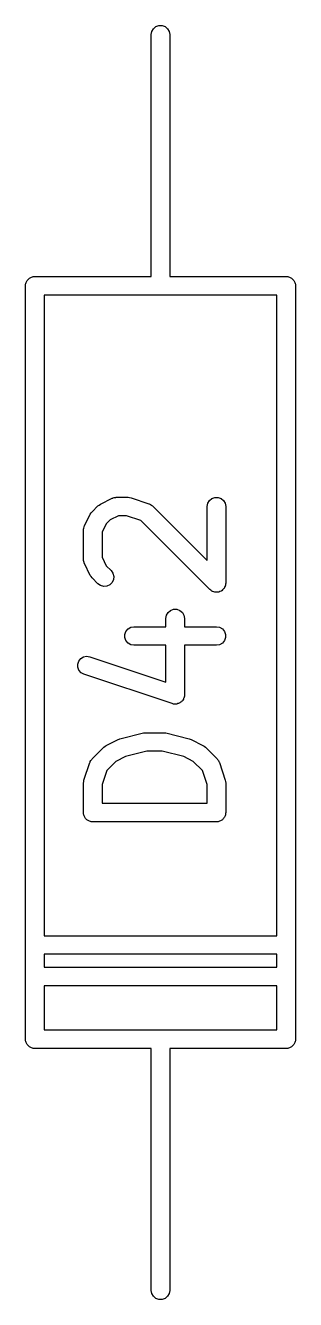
# Model space of a CAD drawing. Extents: x 30 to 168, y -145 to -27.
# Drawn here: x 71.91 to 74.09, y -120.15 to -109.85 of the extents above; entities that cross this region are included whole.
import ezdxf

# ---------------------------------------------------------------- set-up
doc = ezdxf.new("R2010")
doc.units = 0
doc.header["$MEASUREMENT"] = 0
doc.layers.add('BLACK', color=7, linetype='CONTINUOUS')

msp = doc.modelspace()

# ---------------------------------------------------------------- linework, layer by layer
at = {"layer": 'Black'}
for p, q in [((72.9295, -109.894), (72.9425, -109.872)), ((72.9425, -109.872), (72.9625, -109.855)), ((72.9625, -109.855), (72.987, -109.846)), ((72.987, -109.846), (73.013, -109.846)), ((73.013, -109.846), (73.0375, -109.855)), ((73.0375, -109.855), (73.0575, -109.872)), ((73.0575, -109.872), (73.0705, -109.894)), ((72.925, -109.92), (72.9295, -109.894)), ((72.925, -111.19), (72.925, -109.92)), ((73.0705, -109.894), (73.075, -109.92)), ((73.075, -109.92), (73.075, -111.19)), ((72.925, -111.877), (72.925, -111.19)), ((73.075, -111.19), (73.075, -111.877)), ((71.9101, -111.939), (71.9124, -111.933)), ((71.9101, -111.946), (71.9101, -111.939)), ((71.9124, -111.933), (71.9135, -111.926)), ((71.9135, -111.926), (71.9168, -111.921)), ((71.9168, -111.921), (71.919, -111.914)), ((71.919, -111.914), (71.9233, -111.909)), ((71.9233, -111.909), (71.9265, -111.904)), ((71.9265, -111.904), (71.9316, -111.9)), ((71.9316, -111.9), (71.9358, -111.895)), ((71.9358, -111.895), (71.9415, -111.891)), ((71.9415, -111.891), (71.9465, -111.887)), ((71.9465, -111.887), (71.9527, -111.885)), ((71.9527, -111.885), (71.9583, -111.882)), ((71.9583, -111.882), (71.9648, -111.88)), ((71.9648, -111.88), (71.971, -111.878)), ((71.971, -111.878), (71.9775, -111.878)), ((71.9775, -111.878), (71.984, -111.877)), ((71.984, -111.877), (72.925, -111.877)), ((73.075, -111.877), (74.016, -111.877)), ((74.016, -111.877), (74.0225, -111.878)), ((74.0225, -111.878), (74.029, -111.878)), ((74.029, -111.878), (74.0352, -111.88)), ((74.0352, -111.88), (74.0417, -111.882)), ((74.0417, -111.882), (74.0473, -111.885)), ((74.0473, -111.885), (74.0535, -111.887)), ((74.0535, -111.887), (74.0585, -111.891)), ((74.0585, -111.891), (74.0642, -111.895)), ((74.0642, -111.895), (74.0684, -111.9)), ((74.0684, -111.9), (74.0735, -111.904)), ((74.0735, -111.904), (74.0767, -111.909)), ((74.0767, -111.909), (74.081, -111.914)), ((74.081, -111.914), (74.0832, -111.921)), ((74.0832, -111.921), (74.0865, -111.926)), ((74.0865, -111.926), (74.0876, -111.933)), ((74.0876, -111.933), (74.0899, -111.939)), ((74.0899, -111.939), (74.0899, -111.946)), ((71.909, -111.952), (71.9101, -111.946)), ((71.909, -118.048), (71.909, -111.952)), ((73, -112.027), (72.059, -112.027)), ((72.059, -112.027), (72.059, -117.211)), ((73.941, -112.027), (73, -112.027)), ((73.941, -117.211), (73.941, -112.027)), ((74.0899, -111.946), (74.091, -111.952)), ((74.091, -111.952), (74.091, -118.048)), ((72.5141, -113.719), (72.6093, -113.671)), ((72.6093, -113.671), (72.6135, -113.67)), ((72.6135, -113.67), (72.6172, -113.668)), ((72.6172, -113.668), (72.6259, -113.666)), ((72.6259, -113.666), (72.6343, -113.664)), ((72.6343, -113.664), (72.6386, -113.664)), ((72.6386, -113.664), (72.6429, -113.663)), ((72.6429, -113.663), (72.7381, -113.663)), ((72.7381, -113.663), (72.7499, -113.665)), ((72.7499, -113.665), (72.7618, -113.667)), ((72.7618, -113.667), (72.9047, -113.715)), ((73.3819, -113.712), (73.3949, -113.69)), ((73.3949, -113.69), (73.4149, -113.673)), ((73.4149, -113.673), (73.4394, -113.664)), ((73.4394, -113.664), (73.4654, -113.664)), ((73.4654, -113.664), (73.4899, -113.673)), ((73.4899, -113.673), (73.5098, -113.69)), ((73.5098, -113.69), (73.5229, -113.712)), ((72.3853, -113.895), (72.4329, -113.8)), ((72.4329, -113.8), (72.4401, -113.79)), ((72.4401, -113.79), (72.447, -113.78)), ((72.447, -113.78), (72.4946, -113.733)), ((72.4946, -113.733), (72.5044, -113.726)), ((72.5044, -113.726), (72.5141, -113.719)), ((72.9047, -113.715), (72.9085, -113.717)), ((72.9085, -113.717), (72.9126, -113.718)), ((72.9126, -113.718), (72.9198, -113.723)), ((72.9198, -113.723), (72.9276, -113.727)), ((72.9276, -113.727), (72.9304, -113.73)), ((72.9304, -113.73), (72.934, -113.733)), ((72.934, -113.733), (73.3774, -114.176)), ((73.3774, -113.738), (73.3819, -113.712)), ((73.3774, -114.176), (73.3774, -113.738)), ((73.5229, -113.712), (73.5274, -113.738)), ((73.5274, -113.738), (73.5274, -114.357)), ((72.3804, -113.912), (72.3819, -113.903)), ((72.3819, -113.903), (72.3841, -113.899)), ((72.3841, -113.899), (72.3853, -113.895)), ((72.5616, -113.878), (72.5274, -113.946)), ((72.592, -113.847), (72.5616, -113.878)), ((72.6606, -113.813), (72.592, -113.847)), ((72.7259, -113.813), (72.6606, -113.813)), ((72.8404, -113.851), (72.7259, -113.813)), ((73.3993, -114.41), (72.8404, -113.851)), ((72.3774, -113.929), (72.3781, -113.924)), ((72.3774, -114.167), (72.3774, -113.929)), ((72.3779, -113.92), (72.3804, -113.912)), ((72.3781, -113.924), (72.3779, -113.92)), ((72.5274, -113.946), (72.5274, -114.149)), ((72.3781, -114.171), (72.3774, -114.167)), ((72.3779, -114.175), (72.3781, -114.171)), ((72.3804, -114.184), (72.3779, -114.175)), ((72.3819, -114.192), (72.3804, -114.184)), ((72.3841, -114.196), (72.3819, -114.192)), ((72.3853, -114.2), (72.3841, -114.196)), ((72.4329, -114.295), (72.3853, -114.2)), ((72.5274, -114.149), (72.5616, -114.217)), ((72.4401, -114.305), (72.4329, -114.295)), ((72.447, -114.315), (72.4401, -114.305)), ((72.4946, -114.363), (72.447, -114.315)), ((72.5616, -114.217), (72.6007, -114.256)), ((72.6007, -114.256), (72.6156, -114.278)), ((72.6156, -114.278), (72.6223, -114.303)), ((72.6223, -114.303), (72.6201, -114.329)), ((72.5159, -114.377), (72.4946, -114.363)), ((72.5411, -114.384), (72.5159, -114.377)), ((72.567, -114.382), (72.5411, -114.384)), ((72.5906, -114.371), (72.567, -114.382)), ((72.6091, -114.353), (72.5906, -114.371)), ((72.6201, -114.329), (72.6091, -114.353)), ((73.4074, -114.416), (73.3993, -114.41)), ((73.4149, -114.422), (73.4074, -114.416)), ((73.5023, -114.412), (73.4954, -114.419)), ((73.5098, -114.405), (73.5023, -114.412)), ((73.5115, -114.402), (73.5098, -114.405)), ((73.5138, -114.4), (73.5115, -114.402)), ((73.518, -114.391), (73.5138, -114.4)), ((73.5229, -114.383), (73.518, -114.391)), ((73.5234, -114.38), (73.5229, -114.383)), ((73.5248, -114.377), (73.5234, -114.38)), ((73.5257, -114.367), (73.5248, -114.377)), ((73.5274, -114.357), (73.5257, -114.367)), ((73.418, -114.423), (73.4149, -114.422)), ((73.4207, -114.425), (73.418, -114.423)), ((73.4302, -114.428), (73.4207, -114.425)), ((73.4394, -114.431), (73.4302, -114.428)), ((73.4427, -114.431), (73.4394, -114.431)), ((73.4458, -114.432), (73.4427, -114.431)), ((73.4556, -114.431), (73.4458, -114.432)), ((73.4654, -114.431), (73.4556, -114.431)), ((73.4685, -114.43), (73.4654, -114.431)), ((73.4718, -114.43), (73.4685, -114.43)), ((73.4807, -114.425), (73.4718, -114.43)), ((73.4899, -114.422), (73.4807, -114.425)), ((73.4924, -114.42), (73.4899, -114.422)), ((73.4954, -114.419), (73.4924, -114.42)), ((73.044, -114.643), (73.0486, -114.617)), ((73.0486, -114.617), (73.0616, -114.595)), ((73.0616, -114.595), (73.0815, -114.578)), ((73.0815, -114.578), (73.106, -114.569)), ((73.106, -114.569), (73.1321, -114.569)), ((73.1321, -114.569), (73.1565, -114.578)), ((73.1565, -114.578), (73.1765, -114.595)), ((73.1765, -114.595), (73.1895, -114.617)), ((73.1895, -114.617), (73.194, -114.643)), ((72.7208, -114.748), (72.7375, -114.728)), ((72.7375, -114.728), (72.7601, -114.715)), ((72.7601, -114.715), (72.7857, -114.711)), ((72.7857, -114.711), (73.044, -114.711)), ((73.044, -114.711), (73.044, -114.643)), ((73.194, -114.643), (73.194, -114.711)), ((73.194, -114.711), (73.4524, -114.711)), ((73.4524, -114.711), (73.478, -114.715)), ((73.478, -114.715), (73.5006, -114.728)), ((73.5006, -114.728), (73.5173, -114.748)), ((72.7119, -114.773), (72.7208, -114.748)), ((72.7119, -114.799), (72.7119, -114.773)), ((72.7208, -114.823), (72.7119, -114.799)), ((72.7375, -114.843), (72.7208, -114.823)), ((73.5173, -114.823), (73.5006, -114.843)), ((73.5173, -114.748), (73.5262, -114.773)), ((73.5262, -114.799), (73.5173, -114.823)), ((73.5262, -114.773), (73.5262, -114.799)), ((72.7601, -114.856), (72.7375, -114.843)), ((72.7857, -114.861), (72.7601, -114.856)), ((73.044, -114.861), (72.7857, -114.861)), ((73.044, -115.158), (73.044, -114.861)), ((73.4524, -114.861), (73.194, -114.861)), ((73.194, -114.861), (73.194, -115.262)), ((73.478, -114.856), (73.4524, -114.861)), ((73.5006, -114.843), (73.478, -114.856)), ((72.3306, -115.013), (72.3388, -114.988)), ((72.3313, -115.039), (72.3306, -115.013)), ((72.3388, -114.988), (72.355, -114.968)), ((72.355, -114.968), (72.3772, -114.954)), ((72.3772, -114.954), (72.4027, -114.949)), ((72.4027, -114.949), (72.4285, -114.953)), ((72.4285, -114.953), (73.044, -115.158)), ((72.3409, -115.063), (72.3313, -115.039)), ((72.3581, -115.083), (72.3409, -115.063)), ((72.381, -115.095), (72.3581, -115.083)), ((73.0953, -115.333), (72.381, -115.095)), ((73.1008, -115.334), (73.0953, -115.333)), ((73.106, -115.336), (73.1008, -115.334)), ((73.1136, -115.336), (73.106, -115.336)), ((73.1211, -115.337), (73.1136, -115.336)), ((73.1265, -115.336), (73.1211, -115.337)), ((73.1321, -115.336), (73.1265, -115.336)), ((73.1392, -115.333), (73.1321, -115.336)), ((73.1466, -115.332), (73.1392, -115.333)), ((73.1513, -115.329), (73.1466, -115.332)), ((73.1565, -115.327), (73.1513, -115.329)), ((73.1624, -115.322), (73.1565, -115.327)), ((73.1688, -115.318), (73.1624, -115.322)), ((73.1723, -115.314), (73.1688, -115.318)), ((73.1765, -115.31), (73.1723, -115.314)), ((73.1803, -115.304), (73.1765, -115.31)), ((73.185, -115.298), (73.1803, -115.304)), ((73.1868, -115.292), (73.185, -115.298)), ((73.1895, -115.288), (73.1868, -115.292)), ((73.1908, -115.28), (73.1895, -115.288)), ((73.1932, -115.273), (73.1908, -115.28)), ((73.194, -115.262), (73.1931, -115.267)), ((73.1931, -115.267), (73.1932, -115.273)), ((72.5617, -115.671), (72.6569, -115.623)), ((72.6569, -115.623), (72.6648, -115.621)), ((72.6648, -115.621), (72.6723, -115.618)), ((72.6723, -115.618), (72.8628, -115.57)), ((72.8628, -115.57), (72.8719, -115.569)), ((72.8719, -115.569), (72.881, -115.568)), ((72.881, -115.568), (73.0238, -115.568)), ((73.0238, -115.568), (73.0328, -115.569)), ((73.0328, -115.569), (73.042, -115.57)), ((73.042, -115.57), (73.2325, -115.618)), ((73.2325, -115.618), (73.24, -115.621)), ((73.24, -115.621), (73.2478, -115.623)), ((73.2478, -115.623), (73.3431, -115.671)), ((72.447, -115.78), (72.5422, -115.685)), ((72.5422, -115.685), (72.552, -115.678)), ((72.552, -115.678), (72.5617, -115.671)), ((72.8902, -115.718), (72.7167, -115.761)), ((73.0146, -115.718), (72.8902, -115.718)), ((73.1881, -115.761), (73.0146, -115.718)), ((73.3431, -115.671), (73.3527, -115.678)), ((73.3527, -115.678), (73.3626, -115.685)), ((73.3626, -115.685), (73.4578, -115.78)), ((72.3812, -115.952), (72.4288, -115.81)), ((72.4288, -115.81), (72.4309, -115.806)), ((72.4309, -115.806), (72.432, -115.802)), ((72.432, -115.802), (72.4371, -115.794)), ((72.4371, -115.794), (72.4413, -115.787)), ((72.4413, -115.787), (72.4445, -115.784)), ((72.4445, -115.784), (72.447, -115.78)), ((72.6397, -115.8), (72.5656, -115.874)), ((72.7167, -115.761), (72.6397, -115.8)), ((73.2651, -115.8), (73.1881, -115.761)), ((73.3392, -115.874), (73.2651, -115.8)), ((73.4578, -115.78), (73.4603, -115.784)), ((73.4603, -115.784), (73.4635, -115.787)), ((73.4635, -115.787), (73.4677, -115.794)), ((73.4677, -115.794), (73.4727, -115.802)), ((73.4727, -115.802), (73.4739, -115.806)), ((73.4739, -115.806), (73.4759, -115.81)), ((73.4759, -115.81), (73.5235, -115.952)), ((72.3774, -115.976), (72.3795, -115.964)), ((72.3795, -115.964), (72.3812, -115.952)), ((72.5656, -115.874), (72.5274, -115.988)), ((73.3774, -115.988), (73.3392, -115.874)), ((73.5235, -115.952), (73.5253, -115.964)), ((73.5253, -115.964), (73.5274, -115.976)), ((72.3774, -116.214), (72.3774, -115.976)), ((72.5274, -115.988), (72.5274, -116.139)), ((73.3774, -116.139), (73.3774, -115.988)), ((73.5274, -115.976), (73.5274, -116.214)), ((72.5274, -116.139), (73.3774, -116.139)), ((72.3785, -116.221), (72.3774, -116.214)), ((72.3785, -116.227), (72.3785, -116.221)), ((72.3808, -116.233), (72.3785, -116.227)), ((72.3819, -116.24), (72.3808, -116.233)), ((72.3852, -116.246), (72.3819, -116.24)), ((72.3874, -116.252), (72.3852, -116.246)), ((72.3916, -116.257), (72.3874, -116.252)), ((72.3949, -116.262), (72.3916, -116.257)), ((72.4, -116.267), (72.3949, -116.262)), ((72.4042, -116.272), (72.4, -116.267)), ((72.4099, -116.275), (72.4042, -116.272)), ((73.5006, -116.272), (73.4949, -116.275)), ((73.5048, -116.267), (73.5006, -116.272)), ((73.5098, -116.262), (73.5048, -116.267)), ((73.5131, -116.257), (73.5098, -116.262)), ((73.5173, -116.252), (73.5131, -116.257)), ((73.5196, -116.246), (73.5173, -116.252)), ((73.5229, -116.24), (73.5196, -116.246)), ((73.524, -116.233), (73.5229, -116.24)), ((73.5262, -116.227), (73.524, -116.233)), ((73.5274, -116.214), (73.5262, -116.221)), ((73.5262, -116.221), (73.5262, -116.227)), ((72.4149, -116.279), (72.4099, -116.275)), ((72.421, -116.281), (72.4149, -116.279)), ((72.4267, -116.285), (72.421, -116.281)), ((72.4332, -116.286), (72.4267, -116.285)), ((72.4394, -116.288), (72.4332, -116.286)), ((72.4459, -116.288), (72.4394, -116.288)), ((72.4524, -116.289), (72.4459, -116.288)), ((73.4524, -116.289), (72.4524, -116.289)), ((73.4588, -116.288), (73.4524, -116.289)), ((73.4654, -116.288), (73.4588, -116.288)), ((73.4716, -116.286), (73.4654, -116.288)), ((73.478, -116.285), (73.4716, -116.286)), ((73.4837, -116.281), (73.478, -116.285)), ((73.4899, -116.279), (73.4837, -116.281)), ((73.4949, -116.275), (73.4899, -116.279)), ((72.059, -117.211), (73.941, -117.211)), ((72.059, -117.361), (72.059, -117.465)), ((73.941, -117.361), (72.059, -117.361)), ((73.941, -117.465), (73.941, -117.361)), ((72.059, -117.465), (73.941, -117.465)), ((73.941, -117.615), (72.059, -117.615)), ((72.059, -117.615), (72.059, -117.973)), ((73.941, -117.973), (73.941, -117.615)), ((72.059, -117.973), (73, -117.973)), ((73, -117.973), (73.941, -117.973)), ((71.9101, -118.054), (71.909, -118.048)), ((71.9101, -118.061), (71.9101, -118.054)), ((71.9124, -118.067), (71.9101, -118.061)), ((71.9135, -118.074), (71.9124, -118.067)), ((71.9168, -118.079), (71.9135, -118.074)), ((71.919, -118.085), (71.9168, -118.079)), ((71.9233, -118.091), (71.919, -118.085)), ((71.9265, -118.096), (71.9233, -118.091)), ((71.9316, -118.1), (71.9265, -118.096)), ((71.9358, -118.105), (71.9316, -118.1)), ((71.9415, -118.109), (71.9358, -118.105)), ((71.9465, -118.113), (71.9415, -118.109)), ((71.9527, -118.115), (71.9465, -118.113)), ((71.9583, -118.118), (71.9527, -118.115)), ((71.9648, -118.12), (71.9583, -118.118)), ((71.971, -118.122), (71.9648, -118.12)), ((71.9775, -118.122), (71.971, -118.122)), ((71.984, -118.123), (71.9775, -118.122)), ((72.925, -118.123), (71.984, -118.123)), ((72.925, -118.81), (72.925, -118.123)), ((74.016, -118.123), (73.075, -118.123)), ((73.075, -118.123), (73.075, -118.81)), ((74.0225, -118.122), (74.016, -118.123)), ((74.029, -118.122), (74.0225, -118.122)), ((74.0352, -118.12), (74.029, -118.122)), ((74.0417, -118.118), (74.0352, -118.12)), ((74.0473, -118.115), (74.0417, -118.118)), ((74.0535, -118.113), (74.0473, -118.115)), ((74.0585, -118.109), (74.0535, -118.113)), ((74.0642, -118.105), (74.0585, -118.109)), ((74.0684, -118.1), (74.0642, -118.105)), ((74.0735, -118.096), (74.0684, -118.1)), ((74.0767, -118.091), (74.0735, -118.096)), ((74.081, -118.085), (74.0767, -118.091)), ((74.0832, -118.079), (74.081, -118.085)), ((74.0865, -118.074), (74.0832, -118.079)), ((74.0876, -118.067), (74.0865, -118.074)), ((74.0899, -118.061), (74.0876, -118.067)), ((74.091, -118.048), (74.0899, -118.054)), ((74.0899, -118.054), (74.0899, -118.061)), ((72.925, -120.08), (72.925, -118.81)), ((73.075, -118.81), (73.075, -120.08)), ((72.9295, -120.106), (72.925, -120.08)), ((73.075, -120.08), (73.0705, -120.106)), ((72.9425, -120.128), (72.9295, -120.106)), ((72.9625, -120.145), (72.9425, -120.128)), ((72.987, -120.154), (72.9625, -120.145)), ((73.013, -120.154), (72.987, -120.154)), ((73.0375, -120.145), (73.013, -120.154)), ((73.0575, -120.128), (73.0375, -120.145)), ((73.0705, -120.106), (73.0575, -120.128))]:
    msp.add_line(p, q, dxfattribs=at)

doc.saveas('drawing.dxf')
